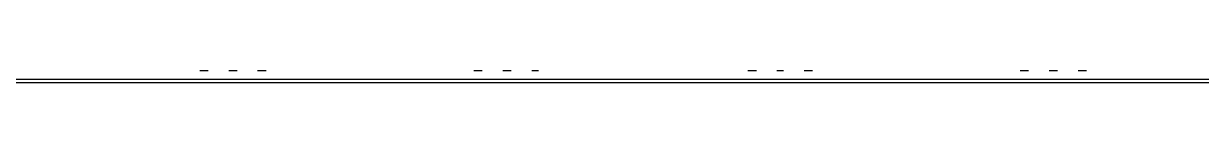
# Model space of a CAD drawing. Header units: millimetres. Extents: x 5 to 415, y 48 to 251.
# Drawn here: x 352.45 to 364.66, y 117.53 to 117.65 of the extents above; entities that cross this region are included whole.
import ezdxf

# ---------------------------------------------------------------- set-up
doc = ezdxf.new("R2010")
doc.units = ezdxf.units.MM
doc.layers.add('P', color=7, linetype='Continuous')

msp = doc.modelspace()

# ---------------------------------------------------------------- linework, layer by layer
at = {"layer": 'P'}
for points in [[(305.506, 117.563), (367.665, 117.563)], [(305.506, 117.563), (367.665, 117.563)], [(354.277, 117.651), (354.365, 117.651)], [(354.277, 117.563), (354.365, 117.563)], [(354.577, 117.651), (354.665, 117.651)], [(354.577, 117.563), (354.665, 117.563)], [(354.877, 117.651), (354.965, 117.651)], [(354.877, 117.563), (354.965, 117.563)], [(357.117, 117.651), (357.205, 117.651)], [(357.117, 117.563), (357.205, 117.563)], [(357.417, 117.651), (357.505, 117.651)], [(357.417, 117.563), (357.505, 117.563)], [(357.717, 117.651), (357.787, 117.651)], [(357.717, 117.563), (357.787, 117.563)], [(359.957, 117.651), (360.045, 117.651)], [(359.957, 117.563), (360.045, 117.563)], [(360.257, 117.651), (360.327, 117.651)], [(360.257, 117.563), (360.327, 117.563)], [(360.539, 117.651), (360.627, 117.651)], [(360.539, 117.563), (360.627, 117.563)], [(362.779, 117.651), (362.867, 117.651)], [(362.779, 117.563), (362.867, 117.563)], [(363.079, 117.651), (363.167, 117.651)], [(363.079, 117.563), (363.167, 117.563)], [(363.379, 117.651), (363.467, 117.651)], [(363.379, 117.563), (363.467, 117.563)], [(305.506, 117.528), (367.612, 117.528)]]:
    msp.add_lwpolyline(points, dxfattribs=at)

doc.saveas('drawing.dxf')
